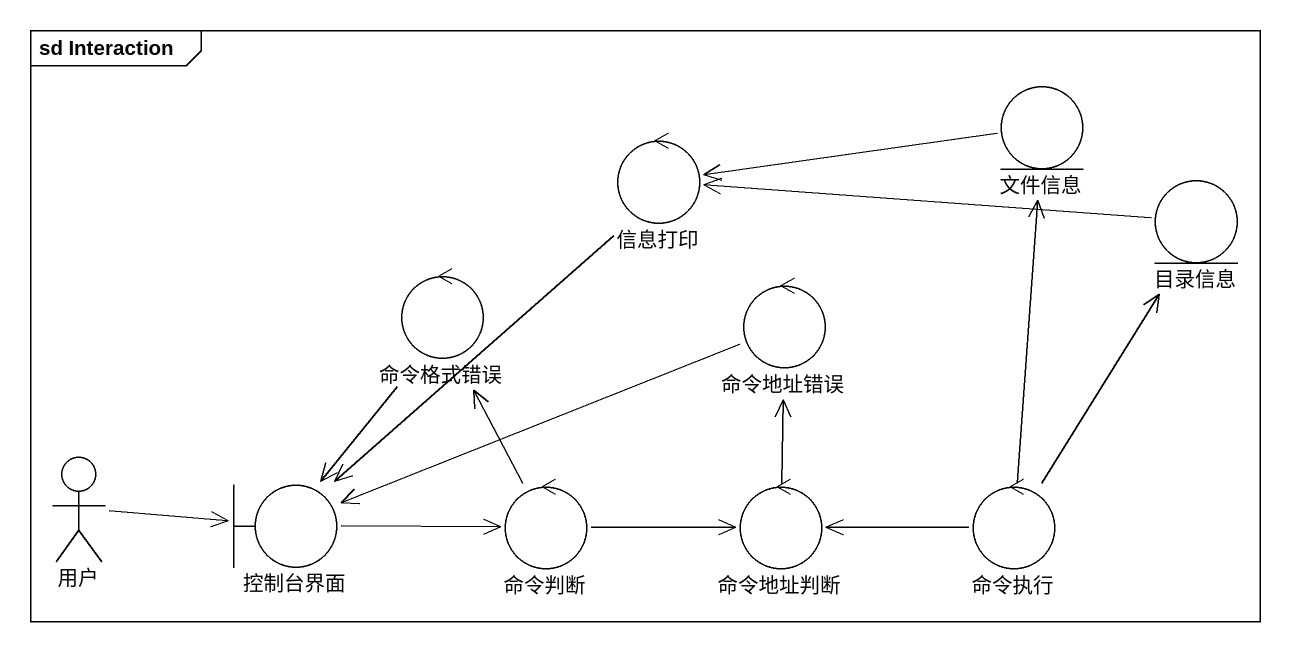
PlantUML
@startuml
mainframe sd Interaction
entity 文件信息
control 信息打印
entity 目录信息
control 命令格式错误
control 命令地址错误
actor 用户
boundary 控制台界面
control 命令判断
control 命令地址判断
control 命令执行
文件信息 -left-> 信息打印
信息打印 --> 控制台界面
目录信息 -left-> 信息打印
命令格式错误 --> 控制台界面
命令地址错误 -left-> 控制台界面
用户 -right-> 控制台界面
控制台界面 -right-> 命令判断
命令判断 -up-> 命令格式错误
命令判断 -right-> 命令地址判断
命令地址判断 -up-> 命令地址错误
命令执行 -up-> 文件信息
命令执行 -up-> 目录信息
命令执行 -left-> 命令地址判断
@enduml
